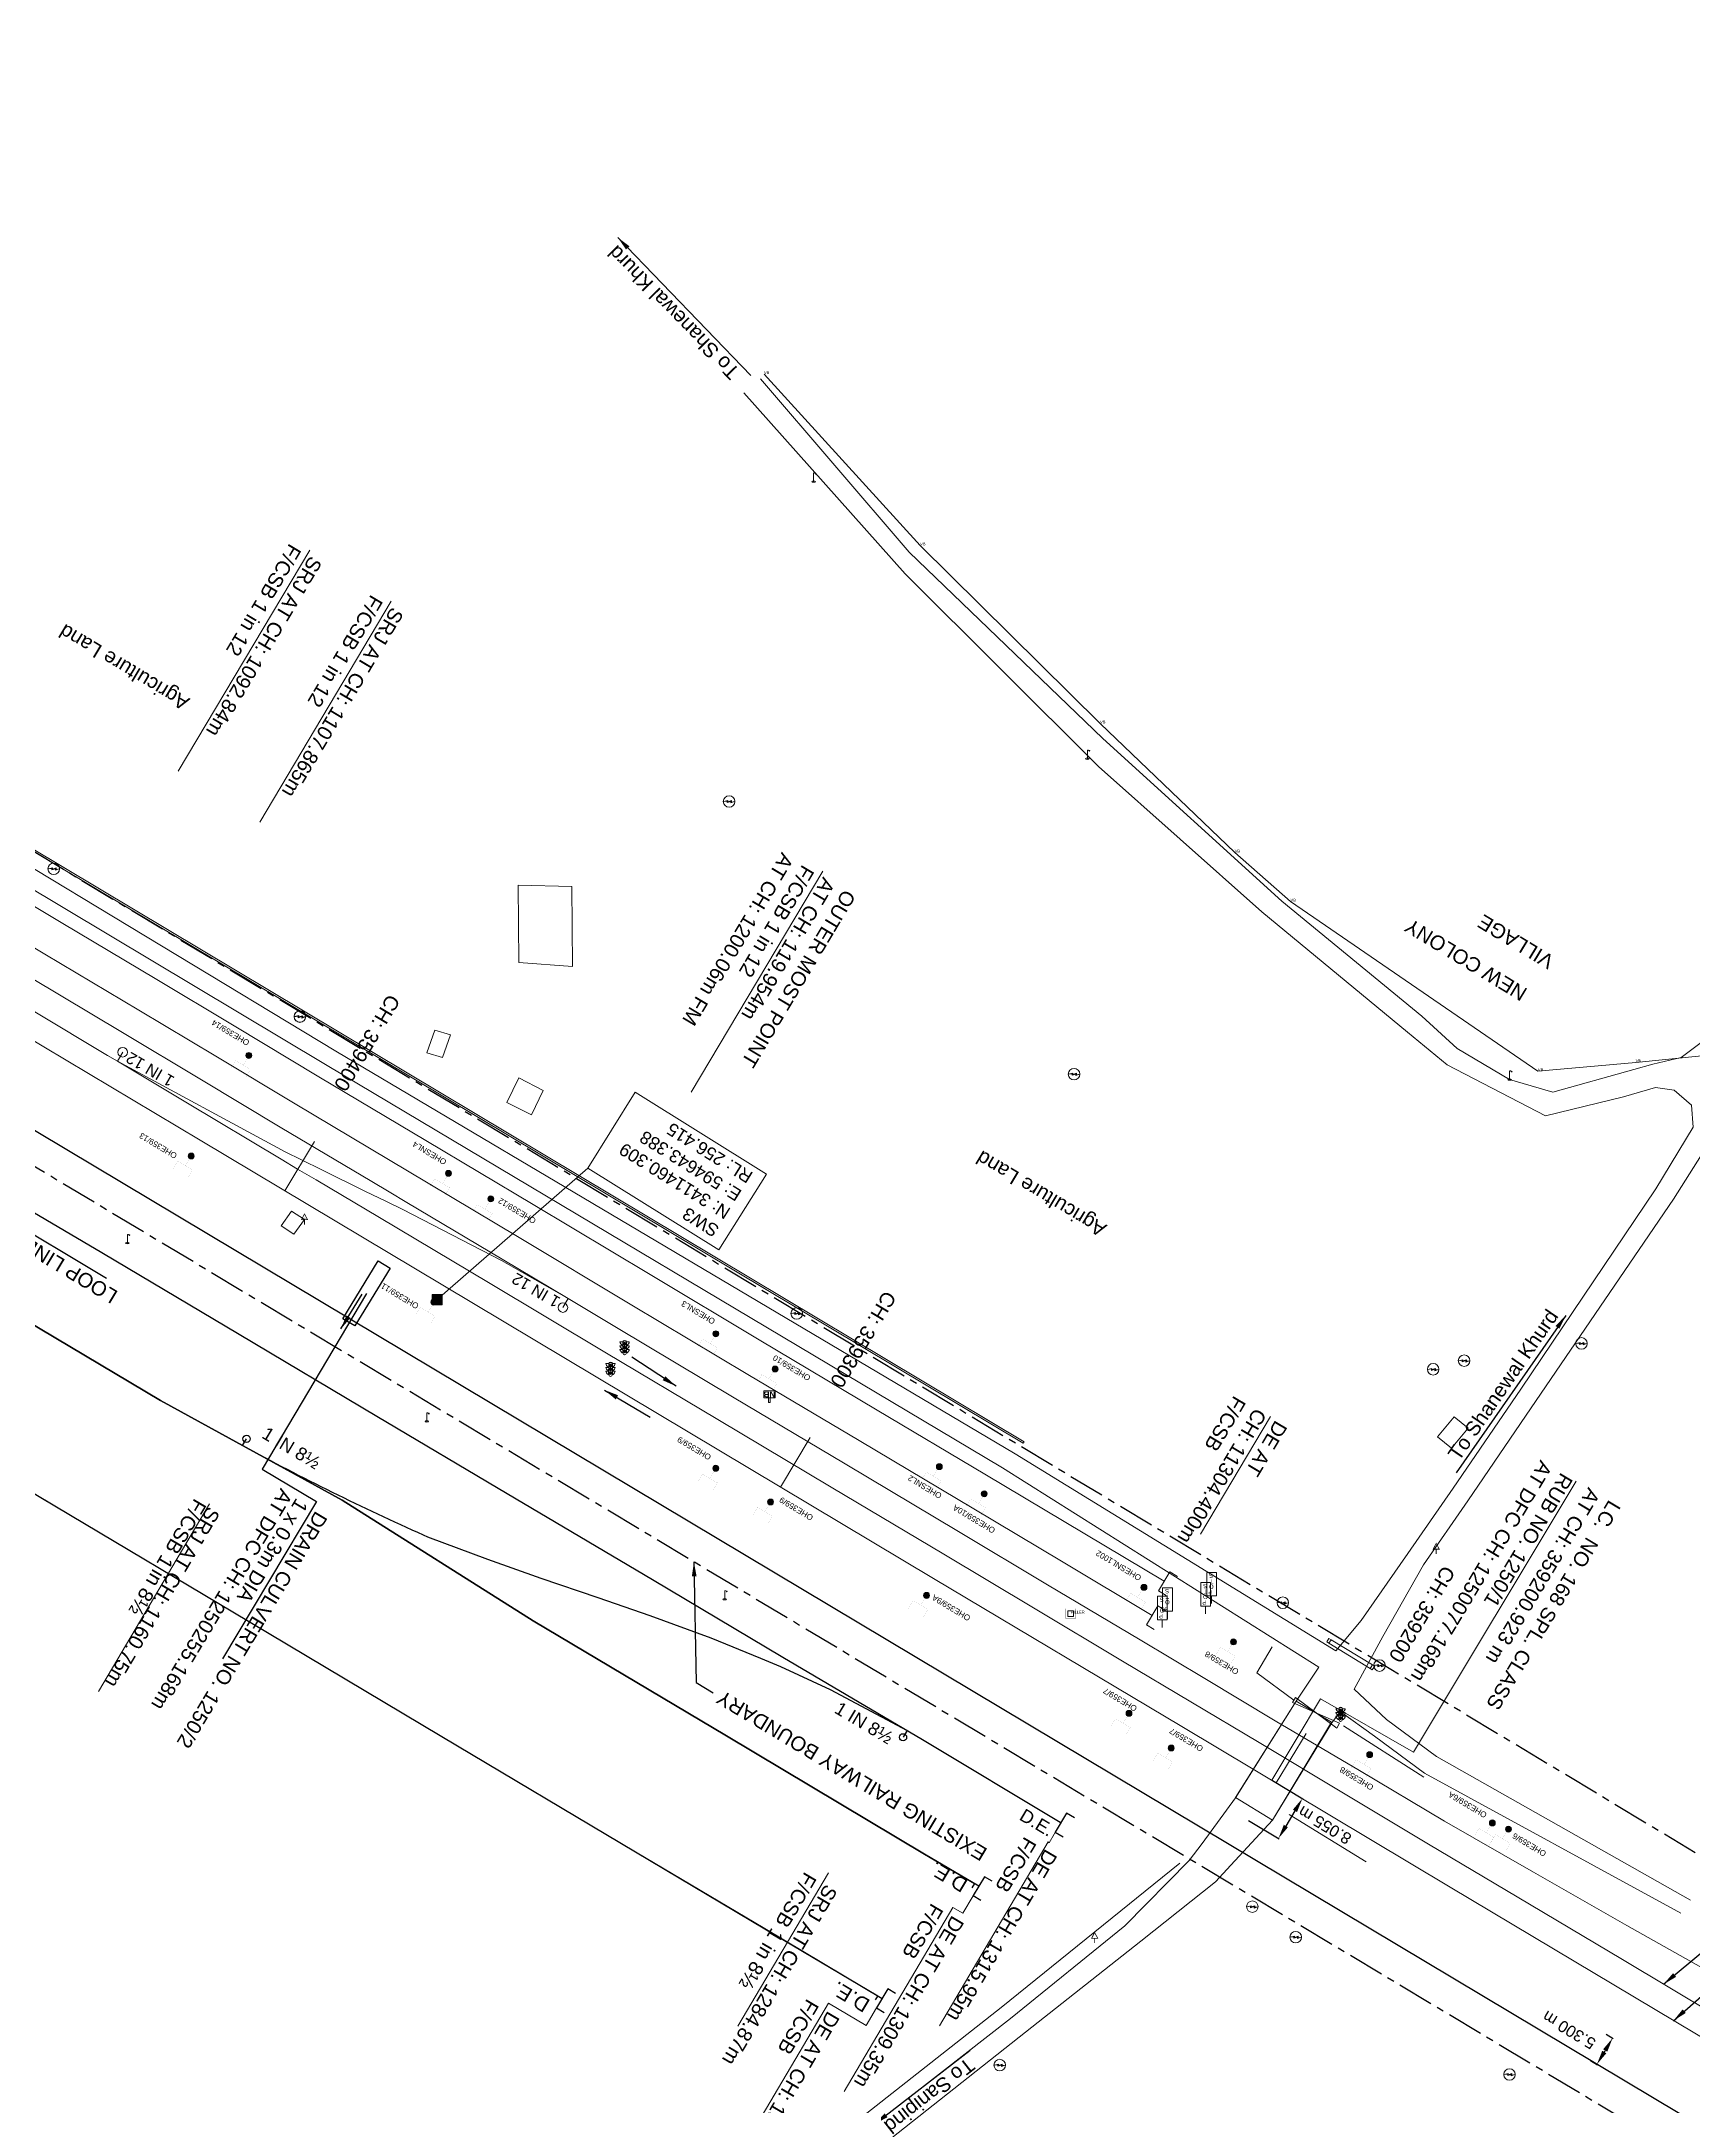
# Model space of a CAD drawing. Header units: metres. Extents: x 593168 to 611286, y 3401475 to 3412398.
# Drawn here: x 594574.8 to 594861, y 3411320.5 to 3411678.3 of the extents above; entities that cross this region are included whole.
import ezdxf
from ezdxf.enums import TextEntityAlignment as Align

# ---------------------------------------------------------------- set-up
doc = ezdxf.new("R2010")
doc.units = ezdxf.units.M
doc.header["$MEASUREMENT"] = 0
doc.linetypes.add('CENTER', pattern=[2, 1.25, -0.25, 0.25, -0.25])
doc.layers.get('Defpoints').update_dxf_attribs({"lineweight": 0})
for name, color, linetype, lineweight in [('Arch', 7, 'Continuous', 0), ('Bench_Mark', 7, 'Continuous', 0), ('Building Under Cons.', 251, 'Continuous', 0), ('Commercial Building Pucca', 251, 'Continuous', 0), ('Compound Wall', 251, 'Continuous', 0), ('Electric Pole', 251, 'Continuous', 0), ('Exg track', 7, 'Continuous', 0), ('Existing IR Chainage', 7, 'Continuous', 0), ('Existing IR Track', 7, 'Continuous', 0), ('Gate', 251, 'Continuous', 0), ('IR PROP. DETAILS', 190, 'Continuous', 18), ('Lamp_Post', 251, 'Continuous', 0), ('LC DETAILS IN PLAN', 7, 'Continuous', 0), ('Name Board', 251, 'Continuous', 0), ('OHE MAST', 8, 'Continuous', 0), ('OHE MAST TEXT', 8, 'Continuous', 0), ('Pavers', 7, 'Continuous', 0), ('PROPOSED DFCC TRACK', 1, 'Continuous', 0), ("SANEHWAL STN. SRJ'S", 251, 'Continuous', 0), ('SH.NOS', 251, 'Continuous', 0), ('Shed', 251, 'Continuous', 0), ('Side Details', 251, 'Continuous', 0), ('Sign Board', 251, 'Continuous', 0), ('SRJ13A', 251, 'Continuous', 0), ('STOP', 251, 'Continuous', 0), ('Subroad Edge', 34, 'Continuous', 0), ('Tbm Pillar', 251, 'Continuous', 0), ('TOPOSTYLEREMARK', 251, 'Continuous', 0), ('Track', 7, 'Continuous', 30), ('Trolley Stand', 251, 'Continuous', 0), ('Village Area', 251, 'Continuous', 0), ('Village Area text', 251, 'Continuous', 0), ('Village Name', 7, 'Continuous', 0), ('Wing Wall', 7, 'Continuous', 0)]:
    doc.layers.add(name, color=color, linetype=linetype, lineweight=lineweight)
for name, color, linetype in [('DRAIN CULVERT', 1, 'Continuous'), ('Existing Railway Boundary', 7, 'CENTER'), ('TEXT', 7, 'Continuous')]:
    doc.layers.add(name, color=color, linetype=linetype)
doc.styles.add('CUT-FILL', font='cut-fill.shx', dxfattribs={"height": 2})
doc.styles.add('NB', font='swissbo.ttf', dxfattribs={"height": 1.5})
doc.styles.get("Standard").update_dxf_attribs({"font": 'arial.ttf'})
doc.styles.add('Style-Arial', font='arial.ttf')
doc.styles.add('Vill txt', font='arial.ttf', dxfattribs={"height": 3})
doc.dimstyles.new('ISO-25', dxfattribs={"dimtxt": 2.5, "dimasz": 2.5, "dimexe": 1.25, "dimexo": 0.625, "dimtad": 1, "dimtxsty": 'Standard', "dimcen": 2.5, "dimadec": 0, "dimazin": 0, "dimtfac": 1, "dimtmove": 0, "dimatfit": 3, "dimfxl": 1, "dimarcsym": 0})
doc.dimstyles.get("Standard").update_dxf_attribs({"dimtxt": 2.5, "dimasz": 0.18, "dimexe": 0.18, "dimexo": 0.0625, "dimgap": 0.09, "dimtad": 0, "dimtih": 1, "dimtoh": 1, "dimdec": 3, "dimzin": 0, "dimdsep": 46, "dimtxsty": 'Standard', "dimcen": 0.09, "dimaunit": 1, "dimadec": 4, "dimazin": 0, "dimtfac": 1, "dimtdec": 3, "dimtofl": 0, "dimtmove": 0, "dimatfit": 3, "dimfxl": 1, "dimtolj": 1, "dimtzin": 0, "dimarcsym": 0})

# ---------------------------------------------------------------- blocks, each defined once
blk = doc.blocks.new('GT')
at = {"layer": 'Gate'}
for p, q in [((-0.5, -0.5), (-0.5, 0.5)), ((-0.5, 0.5), (0.5, -0.5)), ((0.5, 0.5), (0.5, -0.5))]:
    blk.add_line(p, q, dxfattribs=at)
blk.add_lwpolyline([(0.5, 0.5), (-0.5, -0.5)], dxfattribs=at)
blk = doc.blocks.new('EP')
blk.add_hatch(color=8).paths.add_polyline_path([(-0.21, -0.05), (-0.21, 0.16), (-0.93, -0.01), (-0.31, 0.07), (-0.31, -0.19), (0.31, 0), (0.31, -0.24), (0.94, -0.01), (0.41, -0.1), (0.43, 0.15)])
at = {"color": 8}
for p, q in [((-0.93, -0.01), (-0.21, 0.16)), ((-0.31, 0.07), (-0.93, -0.01)), ((-0.31, -0.19), (-0.31, 0.07)), ((0.31, 0), (-0.31, -0.19)), ((-0.21, 0.16), (-0.21, -0.05)), ((-0.21, -0.05), (0.43, 0.15)), ((0.31, -0.24), (0.31, 0)), ((0.43, 0.15), (0.41, -0.1)), ((0.94, -0.01), (0.31, -0.24)), ((0.41, -0.1), (0.94, -0.01))]:
    blk.add_line(p, q, dxfattribs=at)
blk.add_circle((0, 0), 1, dxfattribs=at)
blk = doc.blocks.new('LP')
for points in [[(0, 0), (0, 1.5)], [(0.25, 1.35), (0.44, 1.35)]]:
    blk.add_lwpolyline(points)
for centre, radius, start, end in [((0.07, 0.99), 0.519, 57.6425, 97.3165), ((0.34, 1.33), 0.094, 11.7012, 168.0476)]:
    blk.add_arc(centre, radius, start, end)
at = {"extrusion": (0, 0, -1)}
blk.add_ellipse((0, 0.01), major_axis=(0.308, 0), ratio=0.400495, dxfattribs=at)
blk.add_ellipse((0.35, 1.36), major_axis=(0.0017, 0.0438), ratio=0.461056, start_param=1.74022, end_param=4.575836)
blk = doc.blocks.new('NB')
for p, q in [((-0.98, 0.82), (-0.98, 1.98)), ((-0.98, 1.98), (0.98, 1.98)), ((-0.98, 0.82), (0.98, 0.82)), ((-0.13, 0.82), (-0.13, 0)), ((-0.13, 0), (0.13, 0)), ((0.13, 0.82), (0.13, 0)), ((0.98, 1.98), (0.98, 0.82))]:
    blk.add_line(p, q)
at = {"style": 'NB', "width": 1.025371}
blk.add_text('NB', height=0.988, rotation=180, dxfattribs=at).set_placement((0, 1.39), align=Align.MIDDLE)
blk = doc.blocks.new('TBM')
at = {"const_width": 0.042}
blk.add_lwpolyline([(0.84, -0.84), (-0.84, -0.84), (-0.84, 0.84), (0.84, 0.84)], close=True, dxfattribs=at)
blk.add_lwpolyline([(0.5, -0.5), (-0.5, -0.5), (-0.5, 0.5), (0.5, 0.5)], close=True)
blk = doc.blocks.new('SIG')
for color, points in [(1, [(-0.22, 0.42, 0.180295), (-0.01, 0.33, -0.00255), (0.01, 0.33, -0.00255), (0.02, 0.33, 0.180295), (0.23, 0.42, -0.002654), (0.25, 0.44, 0.184495), (0.33, 0.65, 1.000001), (-0.32, 0.65, 0.184495), (-0.24, 0.44, -0.002654)]), (2, [(0.23, -0.23, -0.002654), (0.25, -0.21, 0.184495), (0.33, 0.01, 1.000001), (-0.32, 0.01, 0.184495), (-0.24, -0.21, -0.002654), (-0.22, -0.23, 0.180295), (-0.01, -0.32, -0.00255), (0.01, -0.32, -0.00255), (0.02, -0.32, 0.180295)]), (3, [(0.23, -0.88, -0.002654), (0.25, -0.86, 0.184495), (0.33, -0.64, 1.000001), (-0.32, -0.64, 0.184495), (-0.24, -0.86, -0.002654), (-0.22, -0.88, 0.395599)])]:
    blk.add_hatch(color=color).paths.add_polyline_path(points)
for p, q in [((-0.31, 0.98), (-0.32, -0.9)), ((0.33, -0.9), (0.32, 0.98))]:
    blk.add_line(p, q)
for points in [[(-0.31, 0.98), (-0.81, 0.98, 0.198758), (-0.42, 0.41, 0.003814), (-0.31, 0.39, 0.003814)], [(-0.31, 0.33), (-0.81, 0.33, 0.198758), (-0.42, -0.23, 0.003727), (-0.32, -0.26, 0.003727)], [(0.32, 0.98), (0.82, 0.98, -0.198758), (0.44, 0.41, -0.003814), (0.32, 0.39, -0.003814)], [(0.32, 0.33), (0.82, 0.33, -0.198758), (0.44, -0.23, -0.003727), (0.33, -0.26, -0.003727)], [(-0.32, -0.32), (-0.81, -0.32, 0.198758), (-0.42, -0.88, 0.003639), (-0.32, -0.9)], [(0.33, -0.32), (0.82, -0.32, -0.198758), (0.44, -0.88, -0.003639), (0.33, -0.9)]]:
    blk.add_lwpolyline(points, format="xyb")
for centre, radius, start, end in [((0.01, 0.91), 0.324, 12.4049, 167.5951), ((0.01, 0.81), 0.357, 27.7578, 152.2422), ((0.01, -0.9), 0.324, 181.4572, 358.5428)]:
    blk.add_arc(centre, radius, start, end)
blk = doc.blocks.new('STOP')
at = {"layer": 'SRJ13A'}
blk.add_lwpolyline([(0.84, 5.38), (-0.84, 5.38), (-0.84, 1.32), (0.84, 1.32)], close=True, dxfattribs=at)
blk.add_lwpolyline([(0, 1.32), (0, 0)], dxfattribs=at)
at = {"layer": 'SRJ13A', "style": 'CUT-FILL'}
for s, p in [('S', (0.27, 5.16)), ('T', (0.31, 4.2)), ('P', (0.13, 2.3)), ('O', (0.37, 3.27))]:
    blk.add_text(s, height=0.739, rotation=180, dxfattribs=at).set_placement(p)
blk = doc.blocks.new('TSB')
at = {"const_width": 0.132}
blk.add_lwpolyline([(-0.51, 0.84), (0.54, 0.84), (0, 1.85)], close=True, dxfattribs=at)
at = {"const_width": 0.142}
blk.add_lwpolyline([(0, 0.84), (0, 0)], dxfattribs=at)
blk = doc.blocks.new('TSB110')
at = {"layer": 'SH.NOS', "const_width": 0.132}
blk.add_lwpolyline([(-0.51, 0.84), (0.54, 0.84), (0, 1.85)], close=True, dxfattribs=at)
at = {"layer": 'SH.NOS', "const_width": 0.142}
blk.add_lwpolyline([(0, 0.84), (0, 0)], dxfattribs=at)
at = {"layer": 'SH.NOS', "style": 'CUT-FILL'}
blk.add_text('110', height=0.2, dxfattribs=at).set_placement((-0.23, 1.03))
blk = doc.blocks.new('*D146')
at = {"layer": 'Defpoints', "color": 0, "transparency": 16777216}
for p in [(594845.74, 3411333.08), (594846.96, 3411332.36), (594843.02, 3411328.54)]:
    blk.add_point(p, dxfattribs=at)
at = {"layer": 'IR PROP. DETAILS', "color": 0, "lineweight": -2, "transparency": 16777216}
for p, q in [((594845.85, 3411333.02), (594847.07, 3411332.29)), ((594843.13, 3411328.47), (594844.35, 3411327.74)), ((594845.53, 3411329.95), (594845.68, 3411330.21))]:
    blk.add_line(p, q, dxfattribs=at)
at = {"layer": 'IR PROP. DETAILS', "color": 0, "transparency": 16777216}
for points in [[(594845.32, 3411330.42), (594846.04, 3411330), (594846.96, 3411332.36)], [(594845.17, 3411330.17), (594845.88, 3411329.74), (594844.24, 3411327.81)]]:
    blk.add_solid(points, dxfattribs=at)
at = {"layer": 'IR PROP. DETAILS', "color": 0, "lineweight": 13, "transparency": 16777216, "insert": (594839.42, 3411333.76), "char_height": 2, "attachment_point": 5, "rotation": 149, "style": 'Style-Arial'}
blk.add_mtext('\\A1;\\A1;5.300 m', dxfattribs=at)
blk = doc.blocks.new('TerminatorOpen_0.5')
at = {"color": 0, "linetype": 'ByBlock', "lineweight": -2}
for q in [(-1, 0.25), (-1, 0), (-1, -0.25)]:
    blk.add_line((0, 0), q, dxfattribs=at)
blk = doc.blocks.new('OHE MAST')
h = blk.add_hatch(color=256)
h.dxf.hatch_style = 1
edge = h.paths.add_edge_path()
edge.add_arc((0, 0), 0.514, 0, 360)
at = {"const_width": 0.01}
for points in [[(1.5, 3.5), (1.5, 2), (-1.5, 2), (-1.5, 3.5)], [(0, 2), (0, 0)]]:
    blk.add_lwpolyline(points, dxfattribs=at)
blk.add_circle((0, 0), 0.514)
blk = doc.blocks.new('*D236')
at = {"layer": 'Defpoints', "color": 0, "transparency": 16777216}
for p in [(594787.93, 3411377.04), (594783.79, 3411370.12), (594789.09, 3411366.95)]:
    blk.add_point(p, dxfattribs=at)
at = {"layer": 'PROPOSED DFCC TRACK', "color": 0, "lineweight": -2, "transparency": 16777216}
for p, q in [((594788.03, 3411376.97), (594793.33, 3411373.8)), ((594791.94, 3411371.72), (594790.38, 3411369.1)), ((594783.9, 3411370.06), (594789.2, 3411366.89))]:
    blk.add_line(p, q, dxfattribs=at)
at = {"layer": 'PROPOSED DFCC TRACK', "color": 0, "transparency": 16777216}
for points in [[(594791.59, 3411371.94), (594792.3, 3411371.51), (594793.23, 3411373.87)], [(594790.02, 3411369.31), (594790.73, 3411368.89), (594789.09, 3411366.95)]]:
    blk.add_solid(points, dxfattribs=at)
at = {"layer": 'PROPOSED DFCC TRACK', "color": 0, "lineweight": 0, "transparency": 16777216, "insert": (594797.11, 3411369.25), "char_height": 2, "attachment_point": 5, "rotation": 149, "style": 'Style-Arial'}
blk.add_mtext('\\A1;8.055 m', dxfattribs=at)
blk = doc.blocks.new('BM')
blk.add_hatch(color=256).paths.add_polyline_path([(-0.88, 0.88), (-0.88, -0.88), (0.88, -0.88), (0.88, 0.88)])
for p, q in [((0.88, 0.88), (-0.88, 0.88)), ((-0.88, 0.88), (-0.88, -0.88)), ((0.88, -0.88), (0.88, 0.88)), ((-0.88, -0.88), (0.88, -0.88))]:
    blk.add_line(p, q)

msp = doc.modelspace()

# ---------------------------------------------------------------- linework, layer by layer
at = {"layer": 'Arch'}
for points in [[(594797.4641, 3411401.021, 257.0878), (594797.8273, 3411400.7843, 257.0878), (594798.1904, 3411401.3344, 257.1158), (594797.8272, 3411401.5711, 257.1158)], [(594805.338, 3411396.1558, 257.2087), (594804.947, 3411396.4171, 257.2227), (594805.3633, 3411397.0478, 257.1677), (594805.7545, 3411396.7863, 257.1677)]]:
    msp.add_polyline3d(points, close=True, dxfattribs=at)
for points in [[(594804.947, 3411396.4171, 257.2227), (594797.8273, 3411400.7843, 257.0878)], [(594798.1904, 3411401.3344, 257.1158), (594805.3633, 3411397.0478, 257.1677)]]:
    msp.add_polyline3d(points, dxfattribs=at)
at = {"layer": 'Building Under Cons.'}
for points in [[(594644.332, 3411502.2678, 257.2807), (594641.5826, 3411503.0647, 257.3327), (594642.963, 3411506.9686, 257.3017), (594645.7128, 3411506.1715, 257.3017)], [(594659.7033, 3411492.332, 257.6166), (594655.462, 3411494.4694, 257.3447), (594657.5105, 3411498.7006, 257.3097), (594661.7588, 3411496.5597, 257.3097)]]:
    msp.add_polyline3d(points, close=True, dxfattribs=at)
at = {"layer": 'Commercial Building Pucca'}
msp.add_polyline3d([(594821.9246, 3411438.06, 256.189), (594819.0739, 3411434.5722, 256.1061), (594816.6547, 3411436.5335, 256.0021), (594819.5058, 3411440.0219, 256.0021)], close=True, dxfattribs=at)
at = {"layer": 'Compound Wall'}
for points in [[(594787.9735, 3411400.1382, 258.3284), (594785.3306, 3411395.6346, 258.6333), (594791.7596, 3411390.9175, 257.0448)], [(594800.3477, 3411386.4447, 258.4934), (594814.2767, 3411377.5451, 258.488)], [(594790.9323, 3411371.0807, 258.3474), (594804.2975, 3411362.8782, 258.3864)], [(594694.537, 3411301.2213, 257.9785), (594709.1128, 3411312.5345, 256.8018), (594741.068, 3411337.6344, 257.6866), (594772.0184, 3411362.6461, 258.4954)]]:
    msp.add_polyline3d(points, dxfattribs=at)
at = {"layer": 'DRAIN CULVERT'}
msp.add_lwpolyline([(594629.1203, 3411455.7505), (594627.0618, 3411456.9843), (594633.1859, 3411467.0121), (594635.2444, 3411465.7783)], close=True, dxfattribs=at)
msp.add_lwpolyline([(594631.1531, 3411461.3813), (594613.1007, 3411430.956), (594622.5068, 3411425.3465), (594606.2022, 3411398.0521)], dxfattribs=at)
at = {"layer": 'Exg track'}
for p, q in [((594587.994, 3411501.6087), (594588.9187, 3411503.1631)), ((594666.0839, 3411460.485), (594665.1592, 3411458.9306))]:
    msp.add_line(p, q, dxfattribs=at)
for centre in [(594588.9187, 3411503.1631), (594665.1592, 3411458.9306)]:
    msp.add_circle(centre, 0.8325, dxfattribs=at)
at = {"layer": 'Existing IR Chainage', "color": 7, "linetype": 'Continuous', "lineweight": 13, "flags": 128}
for points in [[(594622.1461, 3411487.7078), (594617.0181, 3411479.1228)], [(594707.9759, 3411436.3933), (594702.8482, 3411427.8081)], [(594793.8668, 3411385.1343), (594788.7187, 3411376.5612)]]:
    msp.add_lwpolyline(points, dxfattribs=at)
at = {"layer": 'Existing IR Track', "color": 0, "lineweight": 15, "elevation": 257.2056, "flags": 128}
msp.add_lwpolyline([(594282.1972, 3411679.3861), (594318.1642, 3411657.9231), (594340.1859, 3411644.7751), (594383.1369, 3411619.0768), (594425.3721, 3411593.7691), (594453.7719, 3411576.7202), (594467.8182, 3411568.3123), (594475.5569, 3411563.6713), (594484.9634, 3411558.0262), (594498.4483, 3411549.9489), (594507.8199, 3411544.3186), (594513.2641, 3411541.073), (594519.479, 3411537.3528), (594529.471, 3411531.4105), (594555.8415, 3411515.6274), (594602.3217, 3411487.9196), (594644.358, 3411462.7925), (594729.3674, 3411411.9873), (594772.3499, 3411386.3259), (594785.0258, 3411378.7718), (594791.2193, 3411375.0548), (594818.8469, 3411358.491), (594868.668, 3411328.7776)], dxfattribs=at)
at = {"layer": 'Existing IR Track', "color": 0, "flags": 128}
for points in [[(594769.2937, 3411411.5087), (594738.2403, 3411430.0717), (594719.6103, 3411441.1562), (594699.1271, 3411453.3433), (594680.2945, 3411464.6285), (594660.0293, 3411476.7721), (594641.4131, 3411487.8684), (594622.8963, 3411498.9055), (594608.1998, 3411507.7401), (594594.524, 3411515.9611), (594578.5731, 3411525.4629), (594563.6823, 3411534.332), (594531.0934, 3411553.682), (594512.9012, 3411564.5975), (594490.8917, 3411577.8038), (594460.5673, 3411595.9374), (594440.7721, 3411607.7861), (594423.4013, 3411618.1813), (594405.1079, 3411629.0825), (594390.6763, 3411637.6862), (594374.4748, 3411647.963), (594345.7222, 3411665.0587), (594332.625, 3411672.4152), (594320.5362, 3411679.6422)], [(594767.2177, 3411405.5967), (594751.5359, 3411414.9735), (594736.3358, 3411424.0624), (594716.4471, 3411435.8747), (594697.173, 3411447.3216), (594677.1269, 3411459.3397), (594657.271, 3411471.2437), (594638.2566, 3411482.5939), (594618.8021, 3411494.2072), (594605.0367, 3411502.4598), (594591.7052, 3411510.452), (594575.409, 3411520.1748), (594560.6335, 3411528.9904), (594527.2688, 3411548.9085), (594509.7634, 3411559.3621), (594485.8704, 3411573.6302), (594457.2345, 3411590.7595), (594437.7356, 3411602.7199), (594420.1297, 3411612.9446), (594401.8769, 3411623.6816)], [(594884.9352, 3411331.8857), (594849.4513, 3411351.8555), (594833.2611, 3411361.1098), (594817.8409, 3411369.9185), (594803.1366, 3411378.7315), (594788.5482, 3411387.3254), (594776.341, 3411394.6361), (594765.1549, 3411401.3355), (594749.1059, 3411410.9154), (594733.6812, 3411420.1226), (594714.0336, 3411431.8402), (594694.5094, 3411443.4841), (594674.7196, 3411455.3201), (594666.0839, 3411460.485), (594654.6508, 3411467.2947), (594638.1544, 3411477.136), (594635.0542, 3411479.0011), (594632.0941, 3411480.7514), (594616.2079, 3411490.181), (594602.5807, 3411498.3571), (594588.8821, 3411506.5762), (594572.9618, 3411516.0885)], [(594666.0839, 3411460.485), (594654.498, 3411467.0785), (594637.4474, 3411475.9037), (594634.5122, 3411477.3862), (594630.9946, 3411479.0425), (594623.3829, 3411482.8022), (594619.8632, 3411484.5293), (594617.0367, 3411485.9038), (594587.994, 3411501.6087)], [(594771.6194, 3411412.3516), (594770.2796, 3411413.1543), (594768.3077, 3411409.8631), (594769.6475, 3411409.0604)], [(594769.5434, 3411406.4396), (594768.2037, 3411407.2423), (594766.2318, 3411403.9511), (594767.5715, 3411403.1484)]]:
    msp.add_lwpolyline(points, dxfattribs=at)
at = {"layer": 'Existing IR Track', "color": 0, "lineweight": 15, "flags": 128}
msp.add_lwpolyline([(594864.7664, 3411336.3452), (594848.6475, 3411345.9742), (594830.4478, 3411356.8192), (594815.0696, 3411365.983), (594800.3615, 3411374.7983), (594785.7541, 3411383.551), (594773.9248, 3411390.606), (594762.0722, 3411397.675), (594746.6933, 3411406.8845), (594731.1568, 3411416.1884), (594711.6308, 3411427.8272), (594691.999, 3411439.5288), (594672.4176, 3411451.2241), (594652.249, 3411463.2701), (594633.4137, 3411474.5054), (594622.442, 3411481.0482), (594619.219, 3411482.9325), (594616.37, 3411484.6175), (594600.1637, 3411494.3212), (594587.994, 3411501.6087), (594586.2924, 3411502.609), (594573.6749, 3411510.1435)], dxfattribs=at)
at = {"layer": 'Existing Railway Boundary', "ltscale": 5}
for points in [[(595219.3757, 3411224.4926), (595139.956, 3411236.51), (595055.2514, 3411260.2607), (595055.2471, 3411260.3203), (595019.6301, 3411275.5296), (595019.8343, 3411275.5642), (594996.1386, 3411287.071), (594964.5551, 3411304.37), (594878.4143, 3411354.1285), (594195.4154, 3411765.8048), (594139.4384, 3411820.4266), (594013.2418, 3411902.9335), (593973.1737, 3411931.7423), (593936.2204, 3411951.7466)], [(595669.8324, 3410826.98), (595399.9234, 3410989.4837), (595291.6104, 3411053.682), (595288.8058, 3411055.0412), (595115.987, 3411159.9478), (595049.0891, 3411200.4805), (595006.8535, 3411223.7719), (594961.2843, 3411250.8487), (594295.035, 3411650.4615)]]:
    msp.add_lwpolyline(points, dxfattribs=at)
at = {"layer": 'IR PROP. DETAILS', "lineweight": 30}
msp.add_lwpolyline([(595050.1331, 3411204.7145), (594421.9153, 3411580.2998)], dxfattribs=at)
at = {"layer": 'LC DETAILS IN PLAN', "lineweight": 13, "flags": 128}
msp.add_lwpolyline([(594787.926, 3411377.037), (594796.384, 3411391.122), (594812.4598, 3411381.9053), (594840.6407, 3411428.8408)], dxfattribs=at)
at = {"layer": 'Pavers'}
msp.add_polyline3d([(594798.3026, 3411387.0695, 257.1897), (594788.0562, 3411370.1443, 257.0958), (594781.6696, 3411374.0401, 257.1248), (594792.1795, 3411390.7465, 257.2007), (594798.3026, 3411387.0695, 257.1897)], dxfattribs=at)
for p in [(594792.18, 3411390.746, 257.201), (594798.303, 3411387.069, 257.19), (594781.67, 3411374.04, 257.125), (594788.056, 3411370.144, 257.096)]:
    msp.add_point(p, dxfattribs=at)
at = {"layer": "SANEHWAL STN. SRJ'S", "lineweight": 13, "flags": 128}
for points in [[(594621.3177, 3411590.1737), (594598.5201, 3411551.8783)], [(594635.4443, 3411581.3157), (594612.6467, 3411543.0203)], [(594710.1575, 3411534.5198), (594687.36, 3411496.2245)], [(594787.7353, 3411440.062), (594775.5775, 3411419.6395)], [(594603.9585, 3411424.9417), (594584.757, 3411392.4055)], [(594751.1376, 3411369.2062), (594749.3562, 3411366.1876), (594749.1772, 3411366.3535), (594730.3568, 3411334.4629)], [(594711.1358, 3411361.014), (594695.4301, 3411334.4013)], [(594736.2153, 3411356.996), (594734.4339, 3411353.9774), (594732.7199, 3411354.97), (594713.8995, 3411323.0794)], [(594719.4814, 3411337.5771), (594717.7, 3411334.5585), (594711.1688, 3411338.4129), (594692.3483, 3411306.5223)]]:
    msp.add_lwpolyline(points, dxfattribs=at)
at = {"layer": 'Shed'}
msp.add_polyline3d([(594657.5174, 3411518.7133, 262.0093), (594657.3983, 3411532.0869, 258.4354), (594666.7058, 3411531.8587, 257.4047), (594666.8291, 3411518.0158, 257.4047)], close=True, dxfattribs=at)
at = {"layer": 'Subroad Edge'}
for points in [[(594743.4914, 3411433.5636, 256.252), (594625.8162, 3411503.3334, 256.1021), (594565.4057, 3411539.8208, 256.0261), (594494.0908, 3411582.2968, 256.191), (594426.3824, 3411623.0386, 256.0981), (594414.3151, 3411630.279, 256.0251), (594392.0459, 3411643.6024, 256.0181), (594332.2068, 3411679.0563, 256.141), (594277.4658, 3411712.2587, 256.196), (594236.9134, 3411736.3523, 256.168), (594204.317, 3411753.9367, 256.188), (594179.417, 3411772.9736, 256.324), (594168.7041, 3411785.0447, 256.251), (594160.2137, 3411800.1846, 256.271), (594124.6682, 3411830.2902, 256.418), (594103.7824, 3411844.1325, 256.5319), (594084.0928, 3411858.7686, 256.8268), (594068.7511, 3411869.013, 256.7349), (594027.3444, 3411891.9881, 256.8348)], [(594741.3132, 3411431.1755, 256.366), (594624.0587, 3411501.0332, 256.14), (594563.9086, 3411537.0264, 256.121), (594492.3074, 3411580.1653, 256.196), (594425.254, 3411620.5933, 256.132), (594413.1004, 3411627.8898, 256.0831), (594390.6829, 3411641.0931, 256.0761), (594330.8517, 3411676.6707, 256.183), (594275.8019, 3411709.961, 256.22), (594235.3906, 3411734.1183, 256.184), (594202.4252, 3411751.0938, 256.409), (594175.6376, 3411770.1478, 256.412), (594165.7046, 3411782.3655, 256.297), (594156.6771, 3411797.4123, 256.159), (594123.5115, 3411827.4402, 256.367), (594101.8387, 3411841.914, 256.5059), (594081.7943, 3411855.4943, 256.9168), (594063.7375, 3411866.4897, 256.8408), (594025.8282, 3411889.3214, 256.7929)], [(594813.9014, 3411509.4366, 255.9341), (594789.6665, 3411529.3454, 256.0081), (594758.69, 3411557.5008, 255.9401), (594725.1112, 3411589.8015, 255.7212), (594699.4024, 3411619.8301, 255.8501)], [(594854.427, 3411479.5024, 256.268), (594860.9046, 3411490.1786, 256.17), (594860.5995, 3411494, 256.1121), (594857.6328, 3411496.5744, 256.0761), (594854.3911, 3411497.0303, 256.0931), (594848.8312, 3411495.4595, 256.134), (594835.3637, 3411492.1586, 256.204), (594818.2892, 3411500.9936, 256.0461), (594811.4196, 3411506.6513, 256.0521), (594786.1823, 3411527.4732, 256.0041), (594757.9473, 3411552.649, 255.9151), (594724.435, 3411586.0676, 255.6832), (594696.525, 3411617.4118, 255.7522)], [(594813.9014, 3411509.4366, 255.9341), (594820.0701, 3411503.7953, 256.0181), (594829.1307, 3411498.4273, 255.4602), (594836.6335, 3411496.2526, 256.0891), (594850.6661, 3411500.1955, 256.0621), (594853.9317, 3411501.0866, 256.0921), (594858.8401, 3411502.2772, 256.124), (594862.3289, 3411504.8591, 256.136), (594866.7961, 3411505.1312, 256.135), (594866.4203, 3411497.9304, 256.269), (594864.4132, 3411488.6647, 256.288), (594857.4827, 3411477.6931, 256.251)], [(594854.427, 3411479.5024, 256.268), (594831.0478, 3411444.7671, 256.401), (594819.3203, 3411427.6456, 256.443), (594811.4955, 3411416.3075, 256.402), (594803.4007, 3411404.6977, 256.6379), (594799.0332, 3411399.4553, 256.9038), (594743.4914, 3411433.5636, 256.252)], [(594816.436, 3411381.1749, 258.3504), (594807.7766, 3411387.5793, 256.458), (594802.2157, 3411392.8159, 257.1497), (594807.1899, 3411401.9285, 256.6589), (594814.1851, 3411414.3517, 256.379), (594821.8992, 3411425.4353, 256.415), (594833.7397, 3411442.8421, 256.379), (594857.4827, 3411477.6931, 256.251)], [(594741.3132, 3411431.1755, 256.366), (594796.0907, 3411396.5991, 257.1497), (594792.1786, 3411390.7461, 257.2017)], [(594636.0173, 3411219.6881, 256.7189), (594628.6549, 3411233.3266, 256.8398), (594627.1807, 3411237.2086, 256.9158), (594626.5662, 3411241.4896, 256.9678), (594628.0564, 3411245.7885, 256.9458), (594635.3057, 3411251.8995, 256.8308), (594661.3165, 3411271.6398, 256.7659), (594678.6183, 3411285.1432, 256.6869), (594710.7435, 3411310.8397, 256.6769), (594742.7091, 3411335.7761, 256.5099), (594762.5057, 3411351.8165, 256.5269), (594773.6181, 3411363.1204, 256.9398), (594775.8836, 3411366.0935, 257.0368), (594781.6347, 3411374.0131, 257.1238), (594792.1786, 3411390.7461, 257.2017)], [(594798.3438, 3411387.0015, 257.1757), (594799.7925, 3411388.9229, 257.1757)], [(594814.3847, 3411378.284, 258.4204), (594805.7227, 3411384.6894, 256.5299), (594799.7925, 3411388.9229, 257.1757)], [(594639.2031, 3411221.8356, 256.7289), (594632.1423, 3411235.2685, 256.8158), (594630.833, 3411239.452, 256.8128), (594630.9692, 3411241.5903, 256.8288), (594632.2499, 3411244.0968, 256.8328), (594637.4779, 3411248.8395, 256.8318), (594663.9386, 3411269.3261, 256.8028), (594680.3807, 3411282.0552, 256.7119), (594713.3033, 3411308.0901, 256.6309), (594745.2658, 3411333.3893, 256.5159), (594765.2501, 3411349.1607, 256.4719), (594778.1947, 3411359.4392, 256.9478), (594780.8566, 3411362.2921, 257.0198), (594788.0369, 3411370.1145, 257.0948), (594798.3438, 3411387.0015, 257.1757)], [(594858.782, 3411354.0309, 256.0551), (594814.3847, 3411378.284, 258.4204)], [(594816.436, 3411381.1749, 258.3504), (594860.4258, 3411356.2456, 256.0661)]]:
    msp.add_polyline3d(points, dxfattribs=at)
at = {"layer": 'TOPOSTYLEREMARK'}
msp.add_line((594643.388, 3411460.309), (594669.4649, 3411483.1001), dxfattribs=at)
at = {"layer": 'TOPOSTYLEREMARK', "linetype": 'Continuous'}
msp.add_lwpolyline([(594700.3989, 3411482.058), (594692.1805, 3411468.9058), (594669.4649, 3411483.1001), (594677.6833, 3411496.2523)], close=True, dxfattribs=at)
at = {"layer": 'Track'}
for p, q in [((594609.6826, 3411435.0156), (594610.3794, 3411436.1794)), ((594724.7646, 3411385.6358), (594724.0678, 3411384.472))]:
    msp.add_line(p, q, dxfattribs=at)
at = {"layer": 'Track', "flags": 128}
for points in [[(594408.2979, 3411573.2092), (594418.45, 3411567.1836), (594418.4495, 3411567.1832), (594431.9476, 3411559.1499), (594444.4795, 3411551.7584), (594455.7616, 3411545.0854), (594467.1644, 3411538.3299), (594478.4225, 3411531.6572), (594490.9847, 3411524.2262), (594514.9873, 3411510.0141), (594537.509, 3411496.7108), (594562.6308, 3411481.8013), (594585.2941, 3411468.4417), (594609.0917, 3411454.2913), (594632.9594, 3411440.0854), (594655.5037, 3411426.6873), (594680.6899, 3411411.7998), (594703.2778, 3411398.3407), (594727.4317, 3411384.0722), (594751.2678, 3411369.7725)], [(594400.0795, 3411558.6513), (594428.6768, 3411541.6416), (594468.8907, 3411517.8567), (594501.6206, 3411498.4738), (594532.0343, 3411480.5336), (594564.0116, 3411461.5114), (594595.4478, 3411442.8392), (594626.9208, 3411425.5354), (594660.0002, 3411404.6425), (594693.5037, 3411384.6997), (594727.7631, 3411364.2542), (594736.4359, 3411359.1286), (594735.9831, 3411358.3877)], [(594737.1733, 3411358.6827), (594727.7667, 3411364.2548), (594693.506, 3411384.7009), (594659.993, 3411404.6492), (594626.9261, 3411425.534), (594595.4634, 3411442.8319), (594564.0147, 3411461.5113), (594532.0382, 3411480.5328), (594501.6252, 3411498.4725), (594468.8945, 3411517.8556), (594428.68, 3411541.6406), (594400.0812, 3411558.6511)], [(594408.5985, 3411524.9183), (594432.1433, 3411510.8639), (594475.6118, 3411485.0228), (594507.8978, 3411465.8186), (594543.0173, 3411444.8855), (594577.1525, 3411424.5958), (594610.696, 3411404.5816), (594644.215, 3411384.5964), (594677.7267, 3411364.6435), (594700.111, 3411351.3239), (594720.4673, 3411339.2227), (594720.4673, 3411339.2227)], [(594408.6037, 3411524.9142), (594432.1487, 3411510.8596), (594475.6177, 3411485.0179), (594507.9034, 3411465.8137), (594543.0226, 3411444.8805), (594577.1575, 3411424.5908), (594610.7004, 3411404.5768), (594644.2196, 3411384.5913), (594677.7316, 3411364.638), (594700.116, 3411351.3182), (594719.6971, 3411339.6777), (594719.2425, 3411338.9725)], [(594724.7595, 3411385.6272), (594724.5653, 3411385.3023)], [(594753.7476, 3411370.501), (594752.4079, 3411371.3037), (594750.436, 3411368.0125), (594751.7757, 3411367.2098)], [(594739.499, 3411359.5256), (594738.1592, 3411360.3283), (594736.1873, 3411357.0371), (594737.5271, 3411356.2344)], [(594722.793, 3411340.0656), (594721.4533, 3411340.8683), (594719.4814, 3411337.5771), (594720.8211, 3411336.7744)]]:
    msp.add_lwpolyline(points, dxfattribs=at)
msp.add_lwpolyline([(594609.6826, 3411435.0156, 0.02026816), (594640.9873, 3411419.5415), (594641.722, 3411419.231), (594652.0769, 3411415.3492), (594661.3386, 3411412.0608), (594671.2364, 3411408.6786), (594680.206, 3411405.5827), (594690.7528, 3411401.7279), (594699.3706, 3411398.1916), (594702.8692, 3411396.7685), (594711.4377, 3411392.752), (594724.7595, 3411385.6272)], format="xyb", dxfattribs=at)
at = {"layer": 'Track'}
for centre in [(594610.3794, 3411436.1794), (594724.0678, 3411384.472)]:
    msp.add_circle(centre, 0.6244, dxfattribs=at)
at = {"layer": 'Trolley Stand'}
msp.add_polyline3d([(594620.392, 3411474.1977, 256.9258), (594618.553, 3411471.6466, 256.7809), (594616.3371, 3411473.061, 256.7729), (594618.178, 3411475.6149, 256.7729)], close=True, dxfattribs=at)
at = {"layer": 'Village Area'}
for points in [[(594834.0213, 3411499.8716, 255.8631), (594791.1794, 3411529.2647, 255.9061), (594781.5183, 3411537.7524, 256.1091), (594758.1943, 3411560.1273, 255.8871), (594727.0379, 3411590.9689, 255.7891), (594699.9894, 3411620.6516, 255.7412)], [(594834.0213, 3411499.8716, 255.8631), (594850.9787, 3411501.4124, 256.0061), (594867.5775, 3411503.0819, 256.162), (594884.6393, 3411516.423, 255.4103), (594885.1459, 3411529.9724, 255.4522), (594874.118, 3411560.0099, 255.4792)]]:
    msp.add_polyline3d(points, dxfattribs=at)
at = {"layer": 'Wing Wall'}
msp.add_polyline3d([(594566.7658, 3411541.9324, 256.6079), (594744.8882, 3411435.4281, 256.4859), (594745.0535, 3411435.6549, 256.5019), (594566.907, 3411542.2043, 256.6069), (594427.6473, 3411625.4311, 256.285), (594393.1334, 3411645.9859, 256.411), (594319.6121, 3411689.8167, 256.9318), (594319.5385, 3411689.5439, 256.9258), (594392.9339, 3411645.7499, 256.42), (594427.4322, 3411625.1571, 256.31), (594566.7658, 3411541.9324, 256.6079)], dxfattribs=at)

# ---------------------------------------------------------------- block references
at = {"layer": 'Bench_Mark'}
msp.add_blockref('BM', (594643.388, 3411460.309, 257.194), dxfattribs=at)
at = {"layer": 'Electric Pole', "xscale": 0.9997078269980546, "yscale": 0.9997078269980546, "zscale": 0.9997078269980546}
for p in [(594693.9442, 3411546.6054, 255.3303), (594576.9758, 3411534.9399, 257.8116), (594619.6196, 3411509.3459, 259.9789), (594619.6228, 3411509.3342, 259.654), (594753.6822, 3411499.3656, 255.5412), (594705.6552, 3411457.8938, 262.7681), (594841.5677, 3411452.7147, 256.0241), (594821.2418, 3411449.727, 255.4672), (594815.882, 3411448.2285, 255.5742), (594789.8484, 3411407.788, 259.596), (594806.5998, 3411396.9005, 261.1726), (594784.5658, 3411355.1324, 259.0312), (594792.0753, 3411349.8562, 259.3791), (594740.8119, 3411327.6846, 256.443), (594829.1026, 3411326.0594, 261.0156)]:
    msp.add_blockref('EP', p, dxfattribs=at)
at = {"layer": 'Gate', "xscale": 8.861341831822777, "yscale": 0.9997078268771572, "zscale": 8.861341831822777, "rotation": 149.7148321736498}
msp.add_blockref('GT', (594795.5991, 3411388.7063, 156.3202), dxfattribs=at)
at = {"layer": 'Lamp_Post', "xscale": 0.9997078269980546, "yscale": 0.9997078269980546, "zscale": 0.9997078269980546}
for p in [(594708.5911, 3411602.0204, 255.6732), (594755.9938, 3411554.017, 255.9211), (594829.1307, 3411498.4273, 255.4602), (594589.7296, 3411470.104, 258.3994), (594641.594, 3411439.1818, 258.3254), (594693.1858, 3411408.3761, 260.2258)]:
    msp.add_blockref('LP', p, dxfattribs=at)
at = {"layer": 'Name Board', "xscale": 0.9997078269980546, "yscale": 0.9997078269980546, "zscale": 0.9997078269980546}
msp.add_blockref('NB', (594700.9257, 3411442.4943, 257.4846), dxfattribs=at)
at = {"layer": 'OHE MAST', "rotation": 149.0208306544456}
for p in [(594610.7672, 3411502.6149), (594600.7859, 3411485.1833), (594645.3393, 3411482.187), (594652.6677, 3411477.7584), (594642.8057, 3411459.8811), (594691.6479, 3411454.3884), (594701.9205, 3411448.2831), (594691.6428, 3411431.0794), (594730.3613, 3411431.3611), (594701.1301, 3411425.2409), (594738.1267, 3411426.6671), (594728.1478, 3411409.0606), (594765.7929, 3411410.455), (594781.2956, 3411400.999), (594763.2048, 3411388.6215), (594770.5249, 3411382.6187), (594804.884, 3411381.4618), (594826.1372, 3411369.6346), (594828.9274, 3411368.5603)]:
    msp.add_blockref('OHE MAST', p, dxfattribs=at)
at = {"layer": 'Sign Board', "xscale": 0.9997078269980546, "yscale": 0.9997078269980546, "zscale": 0.9997078269980546}
for name, p in [('TSB110', (594620.3996, 3411473.2966, 259.3241)), ('SIG', (594675.8448, 3411451.9846, 257.0268)), ('SIG', (594673.4053, 3411448.2349, 257.0628)), ('TSB', (594816.4043, 3411416.2227, 256.38)), ('SIG', (594799.8516, 3411388.4526, 258.6713)), ('TSB', (594757.2502, 3411348.8121, 258.2974))]:
    msp.add_blockref(name, p, dxfattribs=at)
at = {"layer": 'STOP', "xscale": 0.9997078269980546, "yscale": 0.9997078269980546, "zscale": 0.9997078269980546}
for p in [(594769.8739, 3411404.9907, 258.4284), (594776.4615, 3411405.89, 258.0655), (594777.4969, 3411407.6717, 258.2644), (594768.9578, 3411403.5214, 258.4364)]:
    msp.add_blockref('STOP', p, dxfattribs=at)
at = {"layer": 'Tbm Pillar', "xscale": 0.9997078269980546, "yscale": 0.9997078269980546, "zscale": 0.9997078269980546}
msp.add_blockref('TBM', (594753.1187, 3411405.9136, 257.3187), dxfattribs=at)

# ---------------------------------------------------------------- texts
at = {"layer": 'DRAIN CULVERT'}
for s, p in [('AT DFC CH: 1250255.168m', (594616.3181, 3411427.7578)), ('1 x 0.3m DIA ', (594619.0093, 3411426.0722)), ('DRAIN CULVERT NO. 1250/2', (594622.357, 3411423.8411))]:
    msp.add_text(s, height=2.5, rotation=239.02356, dxfattribs=at).set_placement(p)
at = {"layer": 'Exg track'}
for p in [(594598.0569, 3411498.7769, -171.828), (594664.8823, 3411460.5248, -171.8274)]:
    msp.add_text('1 IN 12', height=2, rotation=149.797857, dxfattribs=at).set_placement(p)
at = {"layer": 'Existing IR Chainage', "color": 7, "lineweight": 0, "char_height": 2.5, "attachment_point": 6, "line_spacing_factor": 0.60036, "style": 'Style-Arial'}
for s, insert, rotation in [('CH: 359400', (594626.4573, 3411496.7829), 239.149334), ('CH: 359300', (594712.3882, 3411445.4059), 239.151145), ('CH: 359200', (594809.1491, 3411397.8153), 239.015257)]:
    msp.add_mtext(s, dxfattribs=dict(at, insert=insert, rotation=rotation))
at = {"layer": 'Existing Railway Boundary', "linetype": 'Continuous', "ltscale": 5}
for s, p in [('EXISTING RAILWAY BOUNDARY', (594692.7875, 3411392.7307, 613.7163)), ('D.E.', (594729.6892, 3411363.116)), ('D.E.', (594712.7352, 3411342.3219))]:
    msp.add_text(s, height=2.5, rotation=149, dxfattribs=at).set_placement(p, align=Align.RIGHT)
at = {"layer": 'IR PROP. DETAILS', "lineweight": 13}
msp.add_text('LOOP LINE CSR - 750.000m(SRJ TO SRJ)', height=2.5, rotation=148.898117, dxfattribs=at).set_placement((594558.6298, 3411478.05), align=Align.MIDDLE_CENTER)
at = {"layer": 'IR PROP. DETAILS'}
msp.add_text('LOOP LINE CSR - 750.000m(SRJ TO SRJ)', height=2.5, rotation=148.898117, dxfattribs=at).set_placement((594558.6298, 3411478.05), align=Align.MIDDLE_CENTER)
at = {"layer": 'LC DETAILS IN PLAN', "color": 10, "insert": (594840.2, 3411429.2037), "char_height": 2.5, "width": 77.982501, "attachment_point": 1, "rotation": 239, "style": 'Style-Arial'}
msp.add_mtext('\\A1;RUB NO. 1250/1\\PAT DFC CH: 1250077.168m', dxfattribs=at)
at = {"layer": 'LC DETAILS IN PLAN', "insert": (594848.4877, 3411424.4778), "char_height": 2.5, "width": 78.774098, "attachment_point": 1, "rotation": 239, "style": 'Style-Arial'}
msp.add_mtext('\\pxi-3,l3,t3;LC.^INO. 168 SPL. CLASS \\P\\pi0,l0,tz;AT CH: 359200.923 m', dxfattribs=at)
at = {"layer": 'OHE MAST TEXT'}
for s, p in [('OHE359/14', (594610.9919, 3411505.0858, 258.598)), ('OHE359/13', (594598.4465, 3411485.5103, 259.177)), ('OHESNL4', (594645.1141, 3411484.4332, 260.024)), ('OHE359/12', (594660.6081, 3411474.2436, 260.276)), ('OHE359/11', (594640.307, 3411459.4751, 259.917)), ('OHESNL3', (594691.648, 3411456.8139, 259.114)), ('OHE359/10', (594708.16, 3411447.0159, 260.148)), ('OHE359/9', (594690.9533, 3411433.2828, 256.665)), ('OHESNL2', (594730.8988, 3411426.5952, 260.175)), ('OHE359/9', (594708.6279, 3411422.8106, 256.672)), ('OHE359/10A', (594740.1523, 3411420.5998, 260.165)), ('OHESNL1002', (594765.4611, 3411412.3768, 260.242)), ('OHE359/9A', (594735.8594, 3411405.4092, 256.587)), ('OHE359/8', (594782.3218, 3411396.1098, 259.85)), ('OHE359/7', (594764.7096, 3411389.7342, 260.449)), ('OHE359/7', (594776.1767, 3411382.7871, 258.985)), ('OHE359/8', (594805.6725, 3411376.0851, 258.641)), ('OHE359/6A', (594825.2988, 3411371.2856, 256.705)), ('OHE359/6', (594835.5841, 3411364.5993, 256.707))]:
    msp.add_text(s, height=1, rotation=149, dxfattribs=at).set_placement(p)
at = {"layer": "SANEHWAL STN. SRJ'S", "lineweight": 13, "char_height": 2.5, "attachment_point": 4, "line_spacing_factor": 0.648, "style": 'Style-Arial'}
for s, insert, width, rotation in [('\\pxsm1;SRJ AT CH: 1092.84m \\PF/CSB 1 in 12', (594620.6808, 3411589.7552), 48.267487, 239.23426), ('\\pxsm1;SRJ AT CH: 1107.865m \\PF/CSB 1 in 12', (594634.8074, 3411580.8972), 48.267487, 239.23426), ('\\pxsm1;OUTER MOST POINT AT CH: 119.954m \\PF/CSB 1 in 12\\PAT CH: 1200.06m FM', (594709.5206, 3411534.1014), 39.791815, 239.23426), ('\\pxsm1;DE AT \\PCH: 11304.400m \\PF/CSB', (594786.0657, 3411441.056), 27.911501, 239.23426), ('SRJ AT CH: 1160.75m F/CSB 1 in 8½', (594603.6217, 3411424.6989), 38.542837, 239.45269), ('\\pxsm1;DE AT CH: 1315.95m F/CSB ', (594748.0059, 3411365.7314), 36.536112, 239.45269), ('\\pxsm1;SRJ AT CH: 1284.87m F/CSB 1 in 8½', (594709.9301, 3411359.6267), 38.334218, 239.45269), ('\\pxsm1;DE AT CH: 1309.35m F/CSB ', (594731.8782, 3411354.1993), 36.536112, 239.45269), ('\\pxsm1;DE AT CH: 1304.99m F/CSB ', (594710.327, 3411337.6422), 36.536112, 239.45269)]:
    msp.add_mtext(s, dxfattribs=dict(at, insert=insert, width=width, rotation=rotation))
at = {"layer": 'Side Details'}
for p in [(594600.7056, 3411564.3677, 156.3202), (594759.5313, 3411473.154, 156.3202)]:
    msp.add_text('Agriculture Land', height=2.5, rotation=149, dxfattribs=at).set_placement(p)
at = {"layer": 'Subroad Edge'}
for s, rotation, p in [('To Shanewal Khurd', 134.336965, (594695.9476, 3411621.2345)), ('To Shanewal Khurd', 55.567241, (594820.3435, 3411432.1813, 256.4334)), ('To Sanipind', 218.119766, (594735.1946, 3411329.1149, 256.5776))]:
    msp.add_text(s, height=2.5, rotation=rotation, dxfattribs=at).set_placement(p)
at = {"layer": 'Tbm Pillar'}
msp.add_text('PILLER', height=0.5, dxfattribs=at).set_placement((594753.119, 3411405.914, 257.319))
at = {"layer": 'TEXT', "style": 'Style-Arial'}
for s, p in [('1 IN 8½', (594612.832, 3411436.4592, 513.7173)), ('1 IN 8½', (594712.0117, 3411388.8275, 513.7173)), ('D.E.', (594744.0362, 3411370.3051))]:
    msp.add_text(s, height=2.25, rotation=329.135456, dxfattribs=at).set_placement(p)
at = {"layer": 'TOPOSTYLEREMARK', "insert": (594678.7347, 3411478.8359), "char_height": 2.2, "width": 29.546008, "attachment_point": 2, "rotation": 148}
msp.add_mtext('\\pxql;SW3\\PN: 3411460.309\\PE: 594643.388\\PRL: 256.415', dxfattribs=at)
at = {"layer": 'Village Area text'}
for p in [(594699.989, 3411620.652, 255.741), (594727.038, 3411590.969, 255.789), (594758.194, 3411560.127, 255.887), (594781.518, 3411537.752, 256.109), (594791.179, 3411529.265, 255.906), (594834.021, 3411499.872, 255.863), (594850.979, 3411501.412, 256.006)]:
    msp.add_text('VB', height=0.5, dxfattribs=at).set_placement(p)
at = {"layer": 'Village Name', "style": 'Vill txt'}
for s, p in [('NEW COLONY', (594832.3836, 3411514.0395, 156.3202)), ('VILLAGE', (594837.0741, 3411519.6018, 156.3202))]:
    msp.add_text(s, height=2.5, rotation=148.718795, dxfattribs=at).set_placement(p)

# ---------------------------------------------------------------- dimensions: what is measured, and where the dimension line sits
at = {"layer": 'IR PROP. DETAILS', "lineweight": 13}
dim = msp.add_linear_dim(base=(594846.9628, 3411332.3565), p1=(594843.0248, 3411328.5359), p2=(594845.7446, 3411333.0848), angle=59.124036, text='\\A1;<> m', dimstyle='Standard', override={"dimtxt": 2, "dimasz": 2.5, "dimexe": 0.125, "dimexo": 0.125, "dimgap": 0.125, "dimtad": 1, "dimtih": 0, "dimtoh": 0, "dimdec": 3, "dimzin": 3, "dimtxsty": 'Style-Arial', "dimsah": 1, "dimadec": 4, "dimazin": 3, "dimtmove": 2, "dimatfit": 1, "dimldrblk": 'TerminatorOpen_0.5', "dimfrac": 2, "dimtzin": 11}, dxfattribs=at)
dim.commit()
dim.dimension.update_dxf_attribs({"geometry": '*D146', "text_midpoint": (594839.4175, 3411333.7646), "dimtype": 129, "text_rotation": 149})
at = {"layer": 'PROPOSED DFCC TRACK', "color": 10, "lineweight": 0}
dim = msp.add_linear_dim(base=(594789.0937, 3411366.954), p1=(594787.926, 3411377.037), p2=(594783.7926, 3411370.1234), angle=239.12655, dimstyle='Standard', override={"dimtxt": 2, "dimasz": 2.5, "dimexe": 0.125, "dimexo": 0.125, "dimgap": 0.125, "dimtad": 1, "dimtih": 0, "dimtoh": 0, "dimdec": 3, "dimzin": 11, "dimpost": ' m', "dimtxsty": 'Style-Arial', "dimsah": 1, "dimadec": 4, "dimazin": 3, "dimtmove": 2, "dimatfit": 1, "dimldrblk": 'TerminatorOpen_0.5', "dimfrac": 2, "dimtzin": 11}, dxfattribs=at)
dim.commit()
dim.dimension.update_dxf_attribs({"geometry": '*D236', "text_midpoint": (594797.1051, 3411369.2502), "dimtype": 129, "text_rotation": 149})

# ---------------------------------------------------------------- leaders
at = {"layer": 'DRAIN CULVERT'}
msp.add_leader([(594626.6969, 3411455.2196, 0.011), (594630.4019, 3411461.2219, -0.0165)], dimstyle='ISO-25', override={"dimtxt": 3, "dimasz": 2.5, "dimgap": 0.625, "dimtad": 0, "dimdec": 3, "dimzin": 2, "dimtdec": 3}, dxfattribs=at)
at = {"layer": 'Existing IR Track', "color": 7, "lineweight": -3}
for points, override in [([(594684.7701, 3411445.3022), (594677.1095, 3411450.3307)], {"dimtxt": 3, "dimasz": 2.5, "dimtad": 0, "dimdec": 3, "dimzin": 2, "dimtdec": 3}), ([(594672.3634, 3411444.6425), (594680.2938, 3411439.955)], {"dimtxt": 3, "dimasz": 2.5, "dimtad": 0, "dimdec": 3, "dimzin": 2, "dimtdec": 3}), ([(594855.7738, 3411341.6842, 1137.655), (594893.8837, 3411373.4619, 1137.655), (594901.0777, 3411369.0123, 1137.655)], {"dimtxt": 3, "dimasz": 2.5, "dimgap": 0.625, "dimtad": 0, "dimdec": 3, "dimzin": 2, "dimtdec": 3}), ([(594857.4909, 3411335.3738, 1137.655), (594892.7487, 3411366.3409, 1137.655), (594898.6942, 3411362.7837, 1137.655)], {"dimtxt": 3, "dimasz": 2.5, "dimgap": 0.625, "dimtad": 0, "dimdec": 3, "dimzin": 2, "dimtdec": 3})]:
    msp.add_leader(points, dimstyle='ISO-25', override=override, dxfattribs=at)
at = {"layer": 'Existing Railway Boundary', "linetype": 'Continuous', "lineweight": 0, "ltscale": 5}
msp.add_leader([(594687.858, 3411414.8483), (594688.2218, 3411393.9693), (594691.181, 3411392.1868)], dimstyle='ISO-25', override={"dimtxt": 3, "dimasz": 2.5, "dimgap": 0.625, "dimtad": 0, "dimdec": 3, "dimzin": 2, "dimtdec": 3}, dxfattribs=at)
at = {"layer": 'IR PROP. DETAILS'}
msp.add_leader([(594536.3045, 3411511.9112), (594530.7555, 3411497.147), (594586.129, 3411464.0069)], dimstyle='Standard', override={"dimasz": 3, "dimgap": 0.25}, dxfattribs=at)
at = {"layer": 'Subroad Edge'}
for points in [[(594674.6593, 3411644.3201), (594697.7304, 3411620.4014)], [(594838.8411, 3411457.558, 256.4334), (594819.8736, 3411430.2705, 256.4334)], [(594719.1487, 3411317.4585, 256.5776), (594735.6938, 3411330.2687, 256.5776)]]:
    msp.add_leader(points, dimstyle='ISO-25', override={"dimtxt": 3, "dimasz": 2.5, "dimgap": 0.625, "dimtad": 0, "dimdec": 3, "dimzin": 2, "dimtdec": 3}, dxfattribs=at)

doc.saveas('drawing.dxf')
